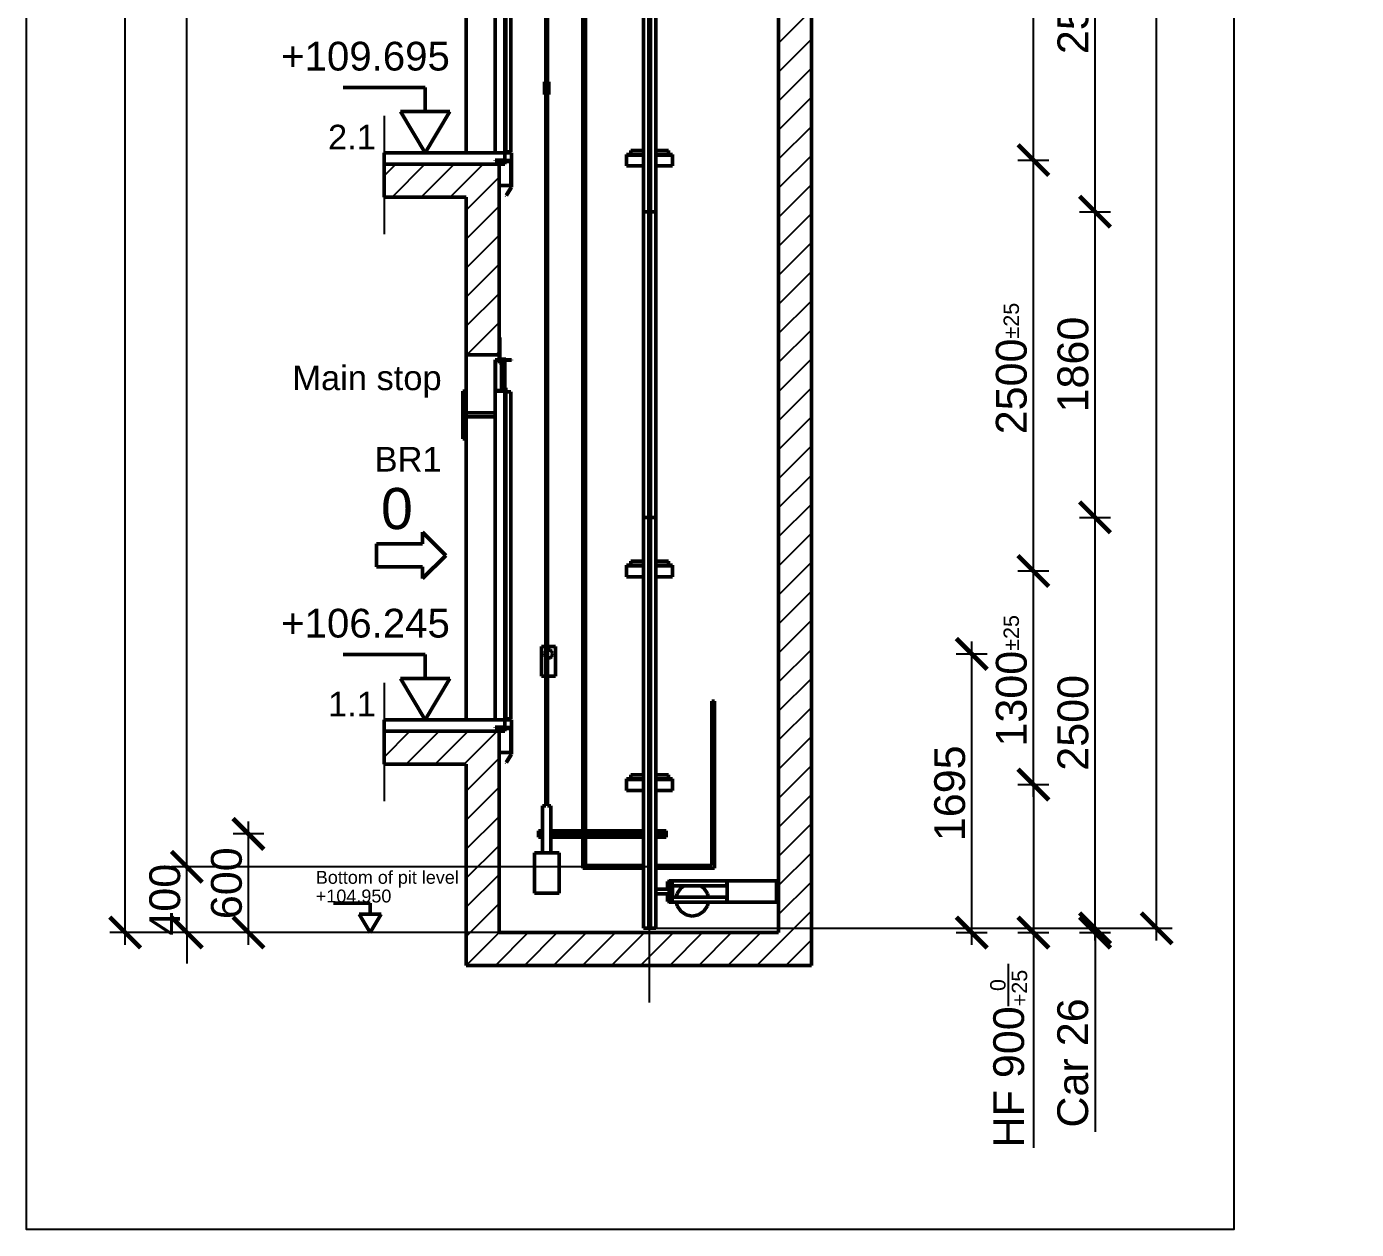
# Model space of a CAD drawing. Header units: millimetres. Extents: x -9546 to 173314, y -46180 to 27253.
# Drawn here: x 37882 to 45972, y -189 to 7129 of the extents above; entities that cross this region are included whole.
import ezdxf
from ezdxf.enums import TextEntityAlignment as Align

# ---------------------------------------------------------------- set-up
doc = ezdxf.new("R2010")
doc.units = ezdxf.units.MM
doc.linetypes.add('AM_ISO08W050', pattern=[18, 12, -1.5, 3, -1.5])
for name, color, linetype, lineweight in [('AM_0', 7, 'Continuous', 50), ('AM_5', 3, 'Continuous', 25), ('AM_8', 1, 'Continuous', 25), ('LDCar-AM_0', 7, 'Continuous', 50), ('LDCar-AM_4', 3, 'Continuous', 25), ('LDCarFrame-AM_0', 7, 'Continuous', 50), ('LDDoorFixingPoints-AM_0', 7, 'Continuous', 50), ('LDElectricalComponents-AM_0', 7, 'Continuous', 50), ('LDGuides-AM_0', 7, 'Continuous', 50), ('LDHallButton-AM_0', 7, 'Continuous', 50), ('LDRailBrackets-AM_0', 7, 'Continuous', 50), ('LDShaft-AM_0', 7, 'Continuous', 50), ('LDShaft-AM_4', 3, 'Continuous', 25), ('LDShaft-AM_5', 3, 'Continuous', 25), ('LDShaft-AM_7', 4, 'AM_ISO08W050', 25)]:
    doc.layers.add(name, color=color, linetype=linetype, lineweight=lineweight)
doc.layers.add('AM_VIEWS', color=1, linetype='Continuous', lineweight=25, plot=False)
doc.styles.add('LD', font='ARIALUNI.ttf')
doc.dimstyles.new('LIFT', dxfattribs={"dimtxt": 2.5, "dimasz": 2.5, "dimexe": 1.25, "dimexo": 0, "dimgap": 0.5, "dimtad": 1, "dimdec": 0, "dimzin": 1, "dimdsep": 46, "dimtxsty": 'LD', "dimblk": 'ARCHTICK', "dimcen": 0, "dimdle": 1, "dimclrd": 3, "dimclre": 3, "dimclrt": 4, "dimadec": 0, "dimazin": 0, "dimtp": 0.1, "dimtm": 0.1, "dimtfac": 0.71, "dimtdec": 0, "dimtix": 1, "dimtmove": 0, "dimatfit": 3, "dimfxl": 1, "dimtolj": 1, "dimarcsym": 0})

# ---------------------------------------------------------------- blocks, each defined once
blk = doc.blocks.new('LD_20260611094835_0000033D')
at = {"layer": 'AM_8'}
for p, q in [((1700, 5412.3), (1900, 5612.3)), ((1700, 5235.5), (1900, 5435.5)), ((1700, 5058.8), (1900, 5258.8)), ((1700, 4882), (1900, 5082)), ((1700, 4705.2), (1900, 4905.2)), ((1700, 4528.4), (1900, 4728.4)), ((-700, 4603.3), (-628.3, 4675)), ((-651.5, 4475), (-451.5, 4675)), ((-474.7, 4475), (-274.7, 4675)), ((-298, 4475), (-98, 4675)), ((-200, 4396.2), (0, 4596.2)), ((1700, 4351.7), (1900, 4551.7)), ((-200, 4219.4), (0, 4419.4)), ((1700, 4174.9), (1900, 4374.9)), ((-200, 4042.6), (0, 4242.6)), ((1700, 3998.1), (1900, 4198.1)), ((-200, 3865.9), (0, 4065.9)), ((1700, 3821.3), (1900, 4021.3)), ((-200, 3689.1), (0, 3889.1)), ((1700, 3644.5), (1900, 3844.5)), ((-197.3, 3515), (0, 3712.3)), ((1700, 3467.8), (1900, 3667.8)), ((-20.5, 3515), (0, 3535.5)), ((1700, 3291), (1900, 3491)), ((1700, 3114.2), (1900, 3314.2)), ((1700, 2937.4), (1900, 3137.4)), ((1700, 2760.7), (1900, 2960.7)), ((1700, 2583.9), (1900, 2783.9)), ((1700, 2407.1), (1900, 2607.1)), ((1700, 2230.3), (1900, 2430.3)), ((1700, 2053.6), (1900, 2253.6)), ((1700, 1876.8), (1900, 2076.8)), ((1700, 1700), (1900, 1900)), ((1700, 1523.2), (1900, 1723.2)), ((1700, 1346.4), (1900, 1546.4)), ((1700, 1169.7), (1900, 1369.7)), ((-700, 1067.8), (-542.8, 1225)), ((-566, 1025), (-366, 1225)), ((-389.2, 1025), (-189.2, 1225)), ((-212.4, 1025), (-12.4, 1225)), ((1700, 992.9), (1900, 1192.9)), ((-200, 860.7), (0, 1060.7)), ((1700, 816.1), (1900, 1016.1)), ((-200, 683.9), (0, 883.9)), ((1700, 639.3), (1900, 839.3)), ((-200, 507.1), (0, 707.1)), ((1700, 462.6), (1900, 662.6)), ((-200, 330.3), (0, 530.3)), ((1700, 285.8), (1900, 485.8)), ((-200, 153.6), (0, 353.6)), ((1700, 109), (1900, 309)), ((-200, -23.2), (0, 176.8)), ((1567.8, -200), (1900, 132.2)), ((-200, -200), (0, 0)), ((-23.2, -200), (176.8, 0)), ((153.6, -200), (353.6, 0)), ((330.3, -200), (530.3, 0)), ((507.1, -200), (707.1, 0)), ((683.9, -200), (883.9, 0)), ((860.7, -200), (1060.7, 0)), ((1037.4, -200), (1237.4, 0)), ((1214.2, -200), (1414.2, 0)), ((1391, -200), (1591, 0)), ((1744.5, -200), (1900, -44.5))]:
    blk.add_line(p, q, dxfattribs=at)
blk = doc.blocks.new('LD_20260611094835_0000033E')
at = {"layer": 'LDShaft-AM_0'}
for p, q in [((1900, 0), (1900, 24391)), ((1700, 24191), (1700, 0)), ((-200, 6587.5), (-200, 4745)), ((-200, 4675), (-700, 4675)), ((-700, 4675), (-700, 4475)), ((-80, 4675), (-200, 4675)), ((0, 4675), (-80, 4675)), ((0, 3515), (0, 4675)), ((-700, 4475), (-200, 4475)), ((-200, 4475), (-200, 3515)), ((-200, 3515), (-200, 3162.5)), ((-200, 3515), (-80, 3515)), ((-80, 3515), (0, 3515)), ((0, 3485), (0, 3515)), ((-200, 3162.5), (-200, 3137.5)), ((-200, 3162.5), (-25, 3162.5)), ((-200, 3137.5), (-200, 1295)), ((-25, 3137.5), (-200, 3137.5)), ((-200, 1225), (-700, 1225)), ((-700, 1225), (-700, 1025)), ((-80, 1225), (-200, 1225)), ((0, 1225), (-80, 1225)), ((0, 0), (0, 1225)), ((-700, 1025), (-200, 1025)), ((-200, 1025), (-200, -200)), ((1700, 0), (0, 0)), ((1900, -200), (1900, 0)), ((-200, -200), (-80, -200)), ((-80, -200), (0, -200)), ((0, -200), (1900, -200))]:
    blk.add_line(p, q, dxfattribs=at)
blk = doc.blocks.new('LD_20260611094835_00000343')
at = {"layer": 'AM_0'}
for p, q in [((-16, 45), (-41.8, 45)), ((-41.8, 45), (-41.8, -135)), ((-23.1, 9.6), (-25, 0)), ((-25, 0), (-23.1, -9.6)), ((-17.7, 17.7), (-23.1, 9.6)), ((-16, 18.8), (-17.7, 17.7)), ((41.8, 45), (-6, 45)), ((0, 25), (-6, 23.8)), ((9.6, 23.1), (0, 25)), ((17.7, 17.7), (9.6, 23.1)), ((23.1, 9.6), (17.7, 17.7)), ((25, 0), (23.1, 9.6)), ((23.1, -9.6), (25, 0)), ((41.8, -135), (41.8, 45)), ((-23.1, -9.6), (-17.7, -17.7)), ((-17.7, -17.7), (-16, -18.8)), ((-6, -23.8), (0, -25)), ((0, -25), (9.6, -23.1)), ((9.6, -23.1), (17.7, -17.7)), ((17.7, -17.7), (23.1, -9.6)), ((-41.8, -135), (-16, -135)), ((-6, -135), (41.8, -135))]:
    blk.add_line(p, q, dxfattribs=at)
blk = doc.blocks.new('LD_20260611094835_00000346')
at = {"layer": 'LDShaft-AM_4'}
blk.add_line((-700, 225), (-700, -495), dxfattribs=at)
blk = doc.blocks.new('LD_ENTRY_L')
for p, q in [((0, 0), (-140.6, 140.6)), ((-140.6, 70.3), (-140.6, 140.6)), ((-421.5, -70.3), (-421.5, 70.3)), ((-140.6, 70.3), (-421.5, 70.3)), ((0, 0), (-140.6, -140.6)), ((-140.6, -70.3), (-421.5, -70.3)), ((-140.6, -140.6), (-140.6, -70.3))]:
    blk.add_line(p, q)
blk = doc.blocks.new('LD_20260611094835_00000348')
at = {"layer": 'LDCar-AM_0'}
blk.add_blockref('LD_ENTRY_L', (0, 0), dxfattribs=at)
at = {"layer": 'LDCar-AM_0', "style": 'LD'}
blk.add_text('0', height=250, dxfattribs=at).set_placement((-200, 160), align=Align.RIGHT)
blk = doc.blocks.new('LD_ENTRY_FLOOR_L')
for p, q in [((-150, 250), (0, 0)), ((0, 0), (150, 250))]:
    blk.add_line(p, q)
at = {"layer": 'AM_0'}
for p, q in [((0, 397.7), (-500, 397.7)), ((0, 250), (0, 397.7)), ((150, 250), (-150, 250))]:
    blk.add_line(p, q, dxfattribs=at)
blk = doc.blocks.new('LD_20260611094835_00000349')
at = {"layer": 'LDCar-AM_0'}
blk.add_blockref('LD_ENTRY_FLOOR_L', (0, 0), dxfattribs=at)
at = {"layer": 'LDCar-AM_0', "style": 'LD'}
blk.add_text('+106.245', height=175, dxfattribs=at).set_placement((150, 500), align=Align.RIGHT)
blk = doc.blocks.new('LD_20260611094835_0000034A')
at = {"layer": 'LDShaft-AM_0'}
for p, q in [((-200, 0), (-700, 0)), ((-700, 0), (-700, -70)), ((-80, 0), (-200, 0)), ((0, 0), (-80, 0)), ((35, 0), (0, 0)), ((35, -70), (35, 0)), ((-700, -70), (-200, -70)), ((-200, -70), (-80, -70)), ((-80, -70), (0, -70)), ((0, -70), (35, -70))]:
    blk.add_line(p, q, dxfattribs=at)
blk = doc.blocks.new('LD_20260611094835_0000034B')
at = {"layer": 'LDShaft-AM_0'}
for p, q in [((35, 0), (0, 0)), ((0, 0), (0, -1)), ((35, -1), (35, 0)), ((0, -1), (35, -1)), ((0, -22.5), (0, -151)), ((71, -1), (35, -1)), ((71, -5), (35, -5)), ((35, -5), (71, -5)), ((71, -5), (71, -1)), ((71, -151), (71, -5)), ((0, -151), (71, -151))]:
    blk.add_line(p, q, dxfattribs=at)
blk = doc.blocks.new('LD_20260611094835_0000034C')
at = {"layer": 'LDCar-AM_0'}
for p, q in [((0, 2190), (0, 2000)), ((30, 2190), (0, 2190)), ((3, 2003), (3, 2187)), ((3, 2187), (27, 2187)), ((27, 2187), (27, 2170)), ((40, 2190), (30, 2190)), ((30, 2170), (30, 2190)), ((40, 2190), (40, 2010)), ((100, 2190), (40, 2190)), ((43, 2010), (43, 2187)), ((43, 2187), (100, 2187)), ((60, 2003), (60, 2187)), ((100, 2187), (100, 2190)), ((27, 2170), (30, 2170)), ((0, 2000), (0, 0)), ((0, 2000), (66.5, 2000)), ((63.5, 2003), (3, 2003)), ((40, 2010), (43, 2010)), ((60, 0), (60, 2000)), ((66.5, 2020), (63.5, 2020)), ((63.5, 2020), (63.5, 2003)), ((66.5, 2000), (66.5, 2020)), ((66.5, 1995), (66.5, 5)), ((95, 1995), (66.5, 1995)), ((95, 5), (95, 1995)), ((0, 0), (60, 0)), ((100, 0), (60, 0)), ((60, 0), (60, -44.5)), ((66.5, 5), (95, 5)), ((100, -47.5), (100, 0)), ((60, -44.5), (0, -44.5)), ((0, -44.5), (0, -47.5)), ((0, -47.5), (60, -47.5)), ((60, -47.5), (97, -47.5)), ((97, -47.5), (97, -210)), ((100, -210), (100, -47.5)), ((97.2, -210.2), (67.2, -259.2)), ((69.8, -260.8), (99.8, -211.8)), ((97, -210), (100, -210)), ((99.8, -211.8), (97.2, -210.2)), ((67.2, -259.2), (69.8, -260.8))]:
    blk.add_line(p, q, dxfattribs=at)
blk = doc.blocks.new('LD_20260611094835_0000034E')
at = {"layer": 'LDDoorFixingPoints-AM_0'}
for p, q in [((5, 35), (1, 35)), ((1, 35), (1, -100)), ((5, 35), (1, 35)), ((1, 35), (1, -100)), ((5, -96), (5, 35)), ((5, -96), (5, 35)), ((1, -100), (41, -100)), ((1, -100), (41, -100)), ((41, -96), (5, -96)), ((41, -96), (5, -96)), ((41, -100), (41, -96)), ((41, -100), (41, -96))]:
    blk.add_line(p, q, dxfattribs=at)
blk = doc.blocks.new('LD_20260611094835_0000034F')
at = {"layer": 'LDHallButton-AM_0'}
for p, q in [((-21, 290), (-21, 0)), ((-18, 290), (-21, 290)), ((-5, 290), (-18, 290)), ((-5, 0), (-5, 290)), ((-5, 285), (-5, 5)), ((0, 285), (-5, 285)), ((0, 5), (0, 285)), ((-21, 0), (-18, 0)), ((-18, 0), (-5, 0)), ((-5, 5), (0, 5))]:
    blk.add_line(p, q, dxfattribs=at)
blk = doc.blocks.new('LD_20260611094835_00000350')
at = {"layer": 'LDShaft-AM_4'}
blk.add_line((-700, 225), (-700, -495), dxfattribs=at)
blk = doc.blocks.new('LD_20260611094835_00000352')
at = {"layer": 'LDCar-AM_0'}
blk.add_blockref('LD_ENTRY_FLOOR_L', (0, 0), dxfattribs=at)
at = {"layer": 'LDCar-AM_0', "style": 'LD'}
blk.add_text('+109.695', height=175, dxfattribs=at).set_placement((150, 500), align=Align.RIGHT)
blk = doc.blocks.new('LD_20260611094835_00000354')
at = {"layer": 'LDShaft-AM_0'}
for p, q in [((-200, 0), (-700, 0)), ((-700, 0), (-700, -70)), ((-80, 0), (-200, 0)), ((0, 0), (-80, 0)), ((35, 0), (0, 0)), ((35, -70), (35, 0)), ((-700, -70), (-200, -70)), ((-200, -70), (-80, -70)), ((-80, -70), (0, -70)), ((0, -70), (35, -70))]:
    blk.add_line(p, q, dxfattribs=at)
blk = doc.blocks.new('LD_20260611094835_00000355')
at = {"layer": 'LDShaft-AM_0'}
for p, q in [((35, 0), (0, 0)), ((0, 0), (0, -1)), ((35, -1), (35, 0)), ((0, -1), (35, -1)), ((0, -22.5), (0, -151)), ((71, -1), (35, -1)), ((71, -5), (35, -5)), ((35, -5), (71, -5)), ((71, -5), (71, -1)), ((71, -151), (71, -5)), ((0, -151), (71, -151))]:
    blk.add_line(p, q, dxfattribs=at)
blk = doc.blocks.new('LD_20260611094835_00000357')
at = {"layer": 'LDCar-AM_0'}
for p, q in [((0, 2190), (0, 2000)), ((30, 2190), (0, 2190)), ((3, 2003), (3, 2187)), ((3, 2187), (27, 2187)), ((27, 2187), (27, 2170)), ((40, 2190), (30, 2190)), ((30, 2170), (30, 2190)), ((40, 2190), (40, 2010)), ((100, 2190), (40, 2190)), ((43, 2010), (43, 2187)), ((43, 2187), (100, 2187)), ((60, 2003), (60, 2187)), ((100, 2187), (100, 2190)), ((27, 2170), (30, 2170)), ((0, 2000), (0, 0)), ((0, 2000), (66.5, 2000)), ((63.5, 2003), (3, 2003)), ((40, 2010), (43, 2010)), ((60, 0), (60, 2000)), ((66.5, 2020), (63.5, 2020)), ((63.5, 2020), (63.5, 2003)), ((66.5, 2000), (66.5, 2020)), ((66.5, 1995), (66.5, 5)), ((95, 1995), (66.5, 1995)), ((95, 5), (95, 1995)), ((0, 0), (60, 0)), ((100, 0), (60, 0)), ((60, 0), (60, -44.5)), ((66.5, 5), (95, 5)), ((100, -47.5), (100, 0)), ((60, -44.5), (0, -44.5)), ((0, -44.5), (0, -47.5)), ((0, -47.5), (60, -47.5)), ((60, -47.5), (97, -47.5)), ((97, -47.5), (97, -210)), ((100, -210), (100, -47.5)), ((97.2, -210.2), (67.2, -259.2)), ((69.8, -260.8), (99.8, -211.8)), ((97, -210), (100, -210)), ((99.8, -211.8), (97.2, -210.2)), ((67.2, -259.2), (69.8, -260.8))]:
    blk.add_line(p, q, dxfattribs=at)
blk = doc.blocks.new('LD_20260611094835_00000389')
at = {"layer": 'AM_0'}
for p, q in [((-631, 22296), (-631, 171)), ((-621, 171), (-621, 22296)), ((-631, 4576), (-639.25, 4576)), ((-639.25, 4576), (-639.25, 4500)), ((-612.75, 4576), (-621, 4576)), ((-612.75, 4500), (-612.75, 4576)), ((-639.25, 4500), (-631, 4500)), ((-621, 4500), (-612.75, 4500)), ((-631, 171), (-651, 171)), ((-651, 171), (-651, -115)), ((-601, 171), (-621, 171)), ((-601, -115), (-601, 171)), ((-676, 20), (-676, 10)), ((-651, 20), (-676, 20)), ((-676, 10), (-676, -10)), ((-676, 10), (-651, 10)), ((-37.5, 20), (-601, 20)), ((-601, 10), (-37.5, 10)), ((100, 20), (37.5, 20)), ((37.5, 10), (100, 10)), ((100, 10), (100, 20)), ((100, -10), (100, 10)), ((-676, -10), (-676, -20)), ((-651, -10), (-676, -10)), ((-676, -20), (-651, -20)), ((-37.5, -10), (-601, -10)), ((-601, -20), (-37.5, -20)), ((100, -10), (37.5, -10)), ((37.5, -20), (100, -20)), ((100, -20), (100, -10)), ((-551, -115), (-701, -115)), ((-701, -115), (-701, -360)), ((-651, -115), (-601, -115)), ((-551, -360), (-551, -115)), ((-701, -360), (-551, -360))]:
    blk.add_line(p, q, dxfattribs=at)
blk = doc.blocks.new('LD_20260611094835_0000038A')
at = {"layer": 'AM_0'}
for p, q in [((82.3, 0.5), (82.3, 0)), ((100, 0.5), (82.3, 0.5)), ((100, 0), (100, 0.5)), ((117.7, 0.5), (100, 0.5)), ((100, 0.5), (100, 0)), ((117.7, 0), (117.7, 0.5)), ((707.3, 0.5), (707.3, 0)), ((725, 0.5), (707.3, 0.5)), ((725, 0), (725, 0.5)), ((742.7, 0.5), (725, 0.5)), ((725, 0.5), (725, 0)), ((742.7, 0), (742.7, 0.5))]:
    blk.add_line(p, q, dxfattribs=at)
blk = doc.blocks.new('LD_20260611094835_0000038B')
at = {"layer": 'LDShaft-AM_7'}
blk.add_line((0, -20061), (0, 4980), dxfattribs=at)
blk = doc.blocks.new('LD_20260611094835_0000038D')
at = {"layer": 'LDElectricalComponents-AM_0'}
for p, q in [((-400, 22854), (-400, 220)), ((-384, 220), (-384, 22854)), ((384, 1008), (384, 8)), ((400, 1008), (384, 1008)), ((400, 8), (400, 1008)), ((-400, 180), (-400, 8)), ((-384, 8), (-384, 180)), ((-400, 8), (-400, -8)), ((-31.5, 8), (-384, 8)), ((384, 8), (43.5, 8)), ((400, -8), (400, 8)), ((-400, -8), (-31.5, -8)), ((43.5, -8), (400, -8))]:
    blk.add_line(p, q, dxfattribs=at)
blk = doc.blocks.new('LD_20260611094835_00000391')
at = {"layer": 'LDRailBrackets-AM_0'}
for p, q in [((-37.5, 35), (-140, 35)), ((-140, 35), (-140, 31)), ((-37.5, 31), (-140, 31)), ((-140, 31), (-140, -35)), ((-140, 31), (-37.5, 31)), ((-115, 59), (-115, 35)), ((-37.5, 59), (-115, 59)), ((-115, 35), (-37.5, 35)), ((115, 59), (37.5, 59)), ((140, 35), (37.5, 35)), ((37.5, 35), (115, 35)), ((140, 31), (37.5, 31)), ((37.5, 31), (140, 31)), ((115, 35), (115, 59)), ((140, 31), (140, 35)), ((140, -35), (140, 31)), ((-140, -35), (-37.5, -35)), ((37.5, -35), (140, -35))]:
    blk.add_line(p, q, dxfattribs=at)
blk = doc.blocks.new('LD_20260611094835_00000394')
at = {"layer": 'LDRailBrackets-AM_0'}
for p, q in [((-37.5, 35), (-140, 35)), ((-140, 35), (-140, 31)), ((-37.5, 31), (-140, 31)), ((-140, 31), (-140, -35)), ((-140, 31), (-37.5, 31)), ((-115, 59), (-115, 35)), ((-37.5, 59), (-115, 59)), ((-115, 35), (-37.5, 35)), ((115, 59), (37.5, 59)), ((140, 35), (37.5, 35)), ((37.5, 35), (115, 35)), ((140, 31), (37.5, 31)), ((37.5, 31), (140, 31)), ((115, 35), (115, 59)), ((140, 31), (140, 35)), ((140, -35), (140, 31)), ((-140, -35), (-37.5, -35)), ((37.5, -35), (140, -35))]:
    blk.add_line(p, q, dxfattribs=at)
blk = doc.blocks.new('LD_20260611094835_00000396')
at = {"layer": 'LDRailBrackets-AM_0'}
for p, q in [((-37.5, 35), (-140, 35)), ((-140, 35), (-140, 31)), ((-37.5, 31), (-140, 31)), ((-140, 31), (-140, -35)), ((-140, 31), (-37.5, 31)), ((-115, 59), (-115, 35)), ((-37.5, 59), (-115, 59)), ((-115, 35), (-37.5, 35)), ((115, 59), (37.5, 59)), ((37.5, 35), (115, 35)), ((140, 35), (37.5, 35)), ((140, 31), (37.5, 31)), ((37.5, 31), (140, 31)), ((115, 35), (115, 59)), ((140, 31), (140, 35)), ((140, -35), (140, 31)), ((-140, -35), (-37.5, -35)), ((37.5, -35), (140, -35))]:
    blk.add_line(p, q, dxfattribs=at)
blk = doc.blocks.new('LD_20260611094835_0000039E')
at = {"layer": 'LDCarFrame-AM_0'}
for p, q in [((-140, 110), (-150, 110)), ((-150, 110), (-150, 65)), ((-123, 115), (-140, 115)), ((-140, 115), (-140, -15)), ((-123, -15), (-123, 115)), ((-120, 115), (-123, 115)), ((-123, 115), (-123, -15)), ((210, 115), (-120, 115)), ((-120, 85), (210, 85)), ((-120, 15), (-120, 85)), ((-49.3, 85), (-70.7, 70.7)), ((70.7, 70.7), (49.3, 85)), ((210, 85), (210, 115)), ((512, 115), (212, 115)), ((212, 115), (212, -15)), ((512, -15), (512, 115)), ((-150, 65), (-222.5, 65)), ((-222.5, 35), (-150, 35)), ((-150, 35), (-150, -10)), ((210, 15), (-120, 15)), ((-92.4, 38.3), (-97, 15)), ((-70.7, 70.7), (-92.4, 38.3)), ((92.4, 38.3), (70.7, 70.7)), ((97, 15), (92.4, 38.3)), ((210, -15), (210, 15)), ((-150, -10), (-140, -10)), ((-140, -15), (-123, -15)), ((-123, -15), (-120, -15)), ((-120, -15), (210, -15)), ((-97, -15), (-92.4, -38.3)), ((-92.4, -38.3), (-70.7, -70.7)), ((-70.7, -70.7), (-38.3, -92.4)), ((38.3, -92.4), (70.7, -70.7)), ((70.7, -70.7), (92.4, -38.3)), ((92.4, -38.3), (97, -15)), ((212, -15), (512, -15)), ((-38.3, -92.4), (0, -100)), ((0, -100), (38.3, -92.4))]:
    blk.add_line(p, q, dxfattribs=at)
blk = doc.blocks.new('LD_20260611094835_000003A3')
at = {"layer": 'LDGuides-AM_0'}
for p, q in [((-5, 1250), (-37.5, 1250)), ((-37.5, 1250), (-37.5, -1250)), ((5, 1250), (-5, 1250)), ((-5, 1250), (-5, -1250)), ((-5, -1250), (-5, 1250)), ((5, -1250), (5, 1250)), ((37.5, 1250), (5, 1250)), ((5, 1250), (5, -1250)), ((37.5, -1250), (37.5, 1250)), ((-37.5, -1250), (-5, -1250)), ((-5, -1250), (5, -1250)), ((5, -1250), (37.5, -1250))]:
    blk.add_line(p, q, dxfattribs=at)
blk = doc.blocks.new('LD_20260611094835_000003A7')
at = {"layer": 'LDGuides-AM_0'}
for p, q in [((-5, 1250), (-37.5, 1250)), ((-37.5, 1250), (-37.5, -1250)), ((5, 1250), (-5, 1250)), ((-5, 1250), (-5, -1250)), ((-5, -1250), (-5, 1250)), ((5, -1250), (5, 1250)), ((37.5, 1250), (5, 1250)), ((5, 1250), (5, -1250)), ((37.5, -1250), (37.5, 1250)), ((-37.5, -1250), (-5, -1250)), ((-5, -1250), (5, -1250)), ((5, -1250), (37.5, -1250))]:
    blk.add_line(p, q, dxfattribs=at)
blk = doc.blocks.new('LD_20260611094835_000003AD')
at = {"layer": 'LDGuides-AM_0'}
for p, q in [((-5, 930), (-37.5, 930)), ((-37.5, 930), (-37.5, -930)), ((5, 930), (-5, 930)), ((-5, 930), (-5, -930)), ((-5, -930), (-5, 930)), ((5, -930), (5, 930)), ((37.5, 930), (5, 930)), ((5, 930), (5, -930)), ((37.5, -930), (37.5, 930)), ((-37.5, -930), (-5, -930)), ((-5, -930), (5, -930)), ((5, -930), (37.5, -930))]:
    blk.add_line(p, q, dxfattribs=at)
blk = doc.blocks.new('_ArchTick')
at = {"color": 0, "linetype": 'ByBlock', "const_width": 0.15}
blk.add_lwpolyline([(-0.5, -0.5), (0.5, 0.5)], dxfattribs=at)
blk = doc.blocks.new('*D2744')
at = {"layer": 'Defpoints', "color": 0, "transparency": 16777216}
for p in [(38857.2, 24162.9), (38950.9, 24162.9), (41666.2, 2016.9)]:
    blk.add_point(p, dxfattribs=at)
at = {"layer": 'LDShaft-AM_5', "color": 3, "lineweight": -2, "transparency": 16777216}
for p, q in [((38857.2, 1941.9), (38857.2, 24237.9)), ((38950.9, 24162.9), (38763.4, 24162.9)), ((41666.2, 2016.9), (38763.4, 2016.9))]:
    blk.add_line(p, q, dxfattribs=at)
at = {"layer": 'LDShaft-AM_5', "color": 3, "lineweight": -2, "transparency": 16777216, "xscale": 187.5, "yscale": 187.5, "zscale": 187.5}
for p, rotation in [((38857.2, 24162.9), 90), ((38857.2, 2016.9), 270)]:
    blk.add_blockref('_ArchTick', p, dxfattribs=dict(at, rotation=rotation))
at = {"layer": 'LDShaft-AM_5', "color": 4, "transparency": 16777216, "insert": (38723.9, 13089.9), "char_height": 187.5, "attachment_point": 5, "rotation": 90, "style": 'LD'}
blk.add_mtext('\\A1;22146', dxfattribs=at)
blk = doc.blocks.new('*D2746')
at = {"layer": 'Defpoints', "color": 0, "transparency": 16777216}
for p in [(44288.4, 8502.9), (44382.2, 8502.9), (44288.4, 6002.9)]:
    blk.add_point(p, dxfattribs=at)
at = {"layer": 'LDShaft-AM_5', "color": 3, "lineweight": -2, "transparency": 16777216}
for p, q in [((44382.2, 5927.9), (44382.2, 8577.9)), ((44288.4, 8502.9), (44475.9, 8502.9)), ((44288.4, 6002.9), (44475.9, 6002.9))]:
    blk.add_line(p, q, dxfattribs=at)
at = {"layer": 'LDShaft-AM_5', "color": 3, "lineweight": -2, "transparency": 16777216, "xscale": 187.5, "yscale": 187.5, "zscale": 187.5}
for p, rotation in [((44382.2, 8502.9), 90), ((44382.2, 6002.9), 270)]:
    blk.add_blockref('_ArchTick', p, dxfattribs=dict(at, rotation=rotation))
at = {"layer": 'LDShaft-AM_5', "color": 4, "transparency": 16777216, "insert": (44248.9, 7252.9), "char_height": 187.5, "attachment_point": 5, "rotation": 90, "style": 'LD'}
blk.add_mtext('\\A1;2500', dxfattribs=at)
blk = doc.blocks.new('*D2747')
at = {"layer": 'Defpoints', "color": 0, "transparency": 16777216}
for p in [(44288.4, 6002.9), (44382.2, 6002.9), (44288.4, 4142.9)]:
    blk.add_point(p, dxfattribs=at)
at = {"layer": 'LDShaft-AM_5', "color": 3, "lineweight": -2, "transparency": 16777216}
for p, q in [((44382.2, 4067.9), (44382.2, 6077.9)), ((44288.4, 6002.9), (44475.9, 6002.9)), ((44288.4, 4142.9), (44475.9, 4142.9))]:
    blk.add_line(p, q, dxfattribs=at)
at = {"layer": 'LDShaft-AM_5', "color": 3, "lineweight": -2, "transparency": 16777216, "xscale": 187.5, "yscale": 187.5, "zscale": 187.5}
for p, rotation in [((44382.2, 6002.9), 90), ((44382.2, 4142.9), 270)]:
    blk.add_blockref('_ArchTick', p, dxfattribs=dict(at, rotation=rotation))
at = {"layer": 'LDShaft-AM_5', "color": 4, "transparency": 16777216, "insert": (44248.9, 5072.9), "char_height": 187.5, "attachment_point": 5, "rotation": 90, "style": 'LD'}
blk.add_mtext('\\A1;1860', dxfattribs=at)
blk = doc.blocks.new('*D2751')
at = {"layer": 'AM_5', "color": 3, "lineweight": -2, "transparency": 16777216}
for p, q in [((44757.2, 1567.9), (44757.2, 24637.9)), ((41672.2, 24562.9), (44850.9, 24562.9)), ((41672.2, 1642.9), (44850.9, 1642.9))]:
    blk.add_line(p, q, dxfattribs=at)
at = {"layer": 'Defpoints', "color": 0, "transparency": 16777216}
for p in [(41672.2, 24562.9), (44757.2, 24562.9), (41672.2, 1642.9)]:
    blk.add_point(p, dxfattribs=at)
at = {"layer": 'AM_5', "color": 3, "lineweight": -2, "transparency": 16777216, "xscale": 187.5, "yscale": 187.5, "zscale": 187.5}
for p, rotation in [((44757.2, 24562.9), 90), ((44757.2, 1642.9), 270)]:
    blk.add_blockref('_ArchTick', p, dxfattribs=dict(at, rotation=rotation))
at = {"layer": 'AM_5', "color": 4, "transparency": 16777216, "insert": (44596.8, 13102.9), "char_height": 187.5, "attachment_point": 5, "rotation": 90, "style": 'LD'}
blk.add_mtext('\\A1;Car Guide rail track length (T75-3/B 75/62/10) = 22920', dxfattribs=at)
blk = doc.blocks.new('*D2754')
at = {"layer": 'Defpoints', "color": 0, "transparency": 16777216}
for p in [(38857.2, 2016.9), (38950.9, 2016.9), (41666.2, 1616.9)]:
    blk.add_point(p, dxfattribs=at)
at = {"layer": 'LDShaft-AM_5', "color": 3, "lineweight": -2, "transparency": 16777216}
for p, q in [((38857.2, 2016.9), (38857.2, 2204.4)), ((38950.9, 2016.9), (38763.4, 2016.9)), ((38857.2, 1616.9), (38857.2, 2016.9)), ((41666.2, 1616.9), (38763.4, 1616.9)), ((38857.2, 1616.9), (38857.2, 1429.4))]:
    blk.add_line(p, q, dxfattribs=at)
at = {"layer": 'LDShaft-AM_5', "color": 3, "lineweight": -2, "transparency": 16777216, "xscale": 187.5, "yscale": 187.5, "zscale": 187.5}
for p, rotation in [((38857.2, 2016.9), 270), ((38857.2, 1616.9), 90)]:
    blk.add_blockref('_ArchTick', p, dxfattribs=dict(at, rotation=rotation))
at = {"layer": 'LDShaft-AM_5', "color": 4, "transparency": 16777216, "insert": (38723.9, 1816.9), "char_height": 187.5, "attachment_point": 5, "rotation": 90, "style": 'LD'}
blk.add_mtext('\\A1;400', dxfattribs=at)
blk = doc.blocks.new('_NONE')
blk = doc.blocks.new('*D2756')
at = {"layer": 'Defpoints', "color": 0, "transparency": 16777216}
for p in [(44288.4, 4142.9), (44382.2, 4142.9), (44288.4, 1642.9)]:
    blk.add_point(p, dxfattribs=at)
at = {"layer": 'LDShaft-AM_5', "color": 3, "lineweight": -2, "transparency": 16777216}
for p, q in [((44382.2, 1567.9), (44382.2, 4217.9)), ((44288.4, 4142.9), (44475.9, 4142.9)), ((44288.4, 1642.9), (44475.9, 1642.9))]:
    blk.add_line(p, q, dxfattribs=at)
at = {"layer": 'LDShaft-AM_5', "color": 3, "lineweight": -2, "transparency": 16777216, "xscale": 187.5, "yscale": 187.5, "zscale": 187.5}
for p, rotation in [((44382.2, 4142.9), 90), ((44382.2, 1642.9), 270)]:
    blk.add_blockref('_ArchTick', p, dxfattribs=dict(at, rotation=rotation))
at = {"layer": 'LDShaft-AM_5', "color": 4, "transparency": 16777216, "insert": (44248.9, 2892.9), "char_height": 187.5, "attachment_point": 5, "rotation": 90, "style": 'LD'}
blk.add_mtext('\\A1;2500', dxfattribs=at)
blk = doc.blocks.new('*D2759')
at = {"layer": 'Defpoints', "color": 0, "transparency": 16777216}
for p in [(44288.4, 1642.9), (44382.2, 1642.9), (44288.4, 1616.9)]:
    blk.add_point(p, dxfattribs=at)
at = {"layer": 'LDShaft-AM_5', "color": 3, "lineweight": -2, "transparency": 16777216}
for p, q in [((44382.2, 1642.9), (44382.2, 1830.4)), ((44288.4, 1642.9), (44475.9, 1642.9)), ((44382.2, 1642.9), (44382.2, 1616.9)), ((44288.4, 1616.9), (44475.9, 1616.9)), ((44382.2, 1616.9), (44382.2, 405))]:
    blk.add_line(p, q, dxfattribs=at)
at = {"layer": 'LDShaft-AM_5', "color": 3, "lineweight": -2, "transparency": 16777216, "xscale": 187.5, "yscale": 187.5, "zscale": 187.5}
for p, rotation in [((44382.2, 1642.9), 270), ((44382.2, 1616.9), 90)]:
    blk.add_blockref('_ArchTick', p, dxfattribs=dict(at, rotation=rotation))
at = {"layer": 'LDShaft-AM_5', "color": 4, "transparency": 16777216, "insert": (44247.7, 823.5), "char_height": 187.5, "attachment_point": 5, "rotation": 90, "style": 'LD'}
blk.add_mtext('\\A1;Car 26', dxfattribs=at)
blk = doc.blocks.new('*D2763')
at = {"layer": 'Defpoints', "color": 0, "transparency": 16777216}
for p in [(43913.4, 2516.9), (44007.2, 2516.9), (43913.4, 1616.9)]:
    blk.add_point(p, dxfattribs=at)
at = {"layer": 'LDShaft-AM_5', "color": 3, "lineweight": -2, "transparency": 16777216}
for p, q in [((43913.4, 2516.9), (44100.9, 2516.9)), ((44007.2, 2516.9), (44007.2, 1541.9)), ((43913.4, 1616.9), (44100.9, 1616.9)), ((44007.2, 1616.9), (44007.2, 306.8))]:
    blk.add_line(p, q, dxfattribs=at)
at = {"layer": 'LDShaft-AM_5', "color": 3, "lineweight": -2, "transparency": 16777216, "xscale": 187.5, "yscale": 187.5, "zscale": 187.5}
for p, rotation in [((44007.2, 2516.9), 90), ((44007.2, 1616.9), 270)]:
    blk.add_blockref('_ArchTick', p, dxfattribs=dict(at, rotation=rotation))
at = {"layer": 'LDShaft-AM_5', "color": 4, "transparency": 16777216, "insert": (43856.7, 868.1), "char_height": 187.5, "attachment_point": 5, "rotation": 90, "style": 'LD'}
blk.add_mtext('\\A1;HF 900\\H0.5x;\\S0/+25 ', dxfattribs=at)
blk = doc.blocks.new('*D2764')
at = {"layer": 'Defpoints', "color": 0, "transparency": 16777216}
for p in [(43913.4, 8816.9), (44007.2, 8816.9), (43913.4, 6316.9)]:
    blk.add_point(p, dxfattribs=at)
at = {"layer": 'LDShaft-AM_5', "color": 3, "lineweight": -2, "transparency": 16777216}
for p, q in [((44007.2, 6241.9), (44007.2, 8891.9)), ((43913.4, 8816.9), (44100.9, 8816.9)), ((43913.4, 6316.9), (44100.9, 6316.9))]:
    blk.add_line(p, q, dxfattribs=at)
at = {"layer": 'LDShaft-AM_5', "color": 3, "lineweight": -2, "transparency": 16777216, "xscale": 187.5, "yscale": 187.5, "zscale": 187.5}
for p, rotation in [((44007.2, 8816.9), 90), ((44007.2, 6316.9), 270)]:
    blk.add_blockref('_ArchTick', p, dxfattribs=dict(at, rotation=rotation))
at = {"layer": 'LDShaft-AM_5', "color": 4, "transparency": 16777216, "insert": (43873.9, 7566.9), "char_height": 187.5, "attachment_point": 5, "rotation": 90, "style": 'LD'}
blk.add_mtext('\\A1;2500', dxfattribs=at)
blk = doc.blocks.new('*D2767')
at = {"layer": 'Defpoints', "color": 0, "transparency": 16777216}
for p in [(43913.4, 3816.9), (44007.2, 3816.9), (43913.4, 2516.9)]:
    blk.add_point(p, dxfattribs=at)
at = {"layer": 'LDShaft-AM_5', "color": 3, "lineweight": -2, "transparency": 16777216}
for p, q in [((44007.2, 2441.9), (44007.2, 3891.9)), ((43913.4, 3816.9), (44100.9, 3816.9)), ((43913.4, 2516.9), (44100.9, 2516.9))]:
    blk.add_line(p, q, dxfattribs=at)
at = {"layer": 'LDShaft-AM_5', "color": 3, "lineweight": -2, "transparency": 16777216, "xscale": 187.5, "yscale": 187.5, "zscale": 187.5}
for p, rotation in [((44007.2, 3816.9), 90), ((44007.2, 2516.9), 270)]:
    blk.add_blockref('_ArchTick', p, dxfattribs=dict(at, rotation=rotation))
at = {"layer": 'LDShaft-AM_5', "color": 4, "transparency": 16777216, "insert": (43873.9, 3166.9), "char_height": 187.5, "attachment_point": 5, "rotation": 90, "style": 'LD'}
blk.add_mtext('\\A1;1300\\H0.5x;\\S±25 ', dxfattribs=at)
blk = doc.blocks.new('*D2769')
at = {"layer": 'Defpoints', "color": 0, "transparency": 16777216}
for p in [(43913.4, 6316.9), (44007.2, 6316.9), (43913.4, 3816.9)]:
    blk.add_point(p, dxfattribs=at)
at = {"layer": 'LDShaft-AM_5', "color": 3, "lineweight": -2, "transparency": 16777216}
for p, q in [((44007.2, 3741.9), (44007.2, 6391.9)), ((43913.4, 6316.9), (44100.9, 6316.9)), ((43913.4, 3816.9), (44100.9, 3816.9))]:
    blk.add_line(p, q, dxfattribs=at)
at = {"layer": 'LDShaft-AM_5', "color": 3, "lineweight": -2, "transparency": 16777216, "xscale": 187.5, "yscale": 187.5, "zscale": 187.5}
for p, rotation in [((44007.2, 6316.9), 90), ((44007.2, 3816.9), 270)]:
    blk.add_blockref('_ArchTick', p, dxfattribs=dict(at, rotation=rotation))
at = {"layer": 'LDShaft-AM_5', "color": 4, "transparency": 16777216, "insert": (43873.9, 5066.9), "char_height": 187.5, "attachment_point": 5, "rotation": 90, "style": 'LD'}
blk.add_mtext('\\A1;2500\\H0.5x;\\S±25 ', dxfattribs=at)
blk = doc.blocks.new('*D2770')
at = {"layer": 'Defpoints', "color": 0, "transparency": 16777216}
for p in [(39232.2, 2216.9), (39325.9, 2216.9), (39325.9, 1616.9)]:
    blk.add_point(p, dxfattribs=at)
at = {"layer": 'LDShaft-AM_5', "color": 3, "lineweight": -2, "transparency": 16777216}
for p, q in [((39232.2, 1541.9), (39232.2, 2291.9)), ((39325.9, 2216.9), (39138.4, 2216.9)), ((39325.9, 1616.9), (39138.4, 1616.9))]:
    blk.add_line(p, q, dxfattribs=at)
at = {"layer": 'LDShaft-AM_5', "color": 3, "lineweight": -2, "transparency": 16777216, "xscale": 187.5, "yscale": 187.5, "zscale": 187.5}
for p, rotation in [((39232.2, 2216.9), 90), ((39232.2, 1616.9), 270)]:
    blk.add_blockref('_ArchTick', p, dxfattribs=dict(at, rotation=rotation))
at = {"layer": 'LDShaft-AM_5', "color": 4, "transparency": 16777216, "insert": (39098.9, 1916.9), "char_height": 187.5, "attachment_point": 5, "rotation": 90, "style": 'LD'}
blk.add_mtext('\\A1;600', dxfattribs=at)
blk = doc.blocks.new('*D2772')
at = {"layer": 'Defpoints', "color": 0, "transparency": 16777216}
for p in [(43538.4, 3311.9), (43632.2, 3311.9), (43538.4, 1616.9)]:
    blk.add_point(p, dxfattribs=at)
at = {"layer": 'LDShaft-AM_5', "color": 3, "lineweight": -2, "transparency": 16777216}
for p, q in [((43632.2, 1541.9), (43632.2, 3386.9)), ((43538.4, 3311.9), (43725.9, 3311.9)), ((43538.4, 1616.9), (43725.9, 1616.9))]:
    blk.add_line(p, q, dxfattribs=at)
at = {"layer": 'LDShaft-AM_5', "color": 3, "lineweight": -2, "transparency": 16777216, "xscale": 187.5, "yscale": 187.5, "zscale": 187.5}
for p, rotation in [((43632.2, 3311.9), 90), ((43632.2, 1616.9), 270)]:
    blk.add_blockref('_ArchTick', p, dxfattribs=dict(at, rotation=rotation))
at = {"layer": 'LDShaft-AM_5', "color": 4, "transparency": 16777216, "insert": (43498.9, 2464.4), "char_height": 187.5, "attachment_point": 5, "rotation": 90, "style": 'LD'}
blk.add_mtext('\\A1;1695', dxfattribs=at)
blk = doc.blocks.new('*D2774')
at = {"layer": 'AM_5', "color": 3, "lineweight": -2, "transparency": 16777216}
for p, q in [((40757.2, 25807.9), (38388.4, 25807.9)), ((38482.2, 1541.9), (38482.2, 25882.9)), ((40757.2, 1616.9), (38388.4, 1616.9))]:
    blk.add_line(p, q, dxfattribs=at)
at = {"layer": 'Defpoints', "color": 0, "transparency": 16777216}
for p in [(38482.2, 25807.9), (40757.2, 25807.9), (40757.2, 1616.9)]:
    blk.add_point(p, dxfattribs=at)
at = {"layer": 'AM_5', "color": 3, "lineweight": -2, "transparency": 16777216, "xscale": 187.5, "yscale": 187.5, "zscale": 187.5}
for p, rotation in [((38482.2, 25807.9), 90), ((38482.2, 1616.9), 270)]:
    blk.add_blockref('_ArchTick', p, dxfattribs=dict(at, rotation=rotation))
at = {"layer": 'AM_5', "color": 4, "transparency": 16777216, "insert": (38347.7, 13712.4), "char_height": 187.5, "attachment_point": 5, "rotation": 90, "style": 'LD'}
blk.add_mtext('\\A1;HS= 24191', dxfattribs=at)
blk = doc.blocks.new('LD_20260611094835_000003B7')
at = {"layer": 'LDCar-AM_4'}
for p, q in [((-700, 4970), (-700, 4250)), ((-700, 1520), (-700, 800))]:
    blk.add_line(p, q, dxfattribs=at)

msp = doc.modelspace()

# ---------------------------------------------------------------- linework, layer by layer
at = {"layer": 'AM_VIEWS'}
msp.add_lwpolyline([(37882.2, 27132.9), (45225.9, 27132.9), (45225.9, -189.2), (37882.2, -189.2)], close=True, dxfattribs=at)

# ---------------------------------------------------------------- block references
for name, p in [('LD_20260611094835_0000038B', (41672.2, 21252.9)), ('LD_20260611094835_0000033D', (40757.2, 1616.9)), ('LD_20260611094835_0000033E', (40757.2, 1616.9)), ('LD_20260611094835_0000038D', (41666.2, 2016.9)), ('LD_20260611094835_00000389', (41672.2, 2216.9)), ('LD_20260611094835_000003B7', (40757.2, 1616.9)), ('LD_20260611094835_00000357', (40732.2, 6361.9)), ('LD_20260611094835_000003A3', (41672.2, 7252.9)), ('LD_20260611094835_00000352', (40307.2, 6361.9)), ('LD_20260611094835_00000350', (40757.2, 6361.9)), ('LD_20260611094835_00000354', (40757.2, 6361.9)), ('LD_20260611094835_00000355', (40757.2, 6314.4)), ('LD_20260611094835_00000396', (41672.2, 6316.9)), ('LD_20260611094835_000003AD', (41672.2, 5072.9)), ('LD_20260611094835_0000034E', (40757.2, 5201.9)), ('LD_20260611094835_0000034C', (40732.2, 2911.9)), ('LD_20260611094835_0000034F', (40557.2, 4621.9)), ('LD_20260611094835_00000348', (40432.2, 3911.9)), ('LD_20260611094835_000003A7', (41672.2, 2892.9)), ('LD_20260611094835_00000394', (41672.2, 3816.9)), ('LD_20260611094835_00000349', (40307.2, 2911.9)), ('LD_20260611094835_00000343', (41057.2, 3311.9)), ('LD_20260611094835_00000346', (40757.2, 2911.9)), ('LD_20260611094835_0000034A', (40757.2, 2911.9)), ('LD_20260611094835_0000034B', (40757.2, 2864.4)), ('LD_20260611094835_00000391', (41672.2, 2516.9)), ('LD_20260611094835_0000039E', (41932.2, 1816.9)), ('LD_20260611094835_0000038A', (40757.2, 1616.9))]:
    msp.add_blockref(name, p)
at = {"layer": 'LDCar-AM_0', "xscale": 0.4477729554972459, "yscale": 0.4477729554972459, "zscale": 0.4477729554972459}
msp.add_blockref('LD_ENTRY_FLOOR_L', (39972.3, 1616.9), dxfattribs=at)

# ---------------------------------------------------------------- texts
at = {"layer": 'LDCar-AM_0', "style": 'LD'}
for s, p in [('Bottom of pit level', (39641.8, 1890.2)), ('+104.950', (39641.8, 1776.7))]:
    msp.add_text(s, height=78.36, dxfattribs=at).set_placement(p, align=Align.BOTTOM_LEFT)
at = {"layer": 'LDShaft-AM_0', "char_height": 150, "attachment_point": 9, "style": 'LD'}
for s, insert in [('\\fArial Unicode MS|b0|i0;\\l\\C256;2.1', (40007.2, 6381.9)), ('\\fArial Unicode MS|b0|i0;\\l\\C256;Main stop', (40407.2, 4871.9)), ('\\fArial Unicode MS|b0|i0;\\l\\C256;BR1', (40407.2, 4421.9)), ('\\fArial Unicode MS|b0|i0;\\l\\C256;1.1', (40007.2, 2931.9))]:
    msp.add_mtext(s, dxfattribs=dict(at, insert=insert))

# ---------------------------------------------------------------- dimensions: what is measured, and where the dimension line sits
at = {"layer": 'AM_5'}
for base, p1, p2, text, picture, middle in [((38482.2, 25807.9), (40757.2, 1616.9), (40757.2, 25807.9), 'HS= <>', '*D2774', (38347.7, 13712.4)), ((44757.2, 24562.9), (41672.2, 1642.9), (41672.2, 24562.9), 'Car Guide rail track length (T75-3/B 75/62/10) = <>', '*D2751', (44596.8, 13102.9))]:
    dim = msp.add_linear_dim(base=base, p1=p1, p2=p2, angle=90, text=text, dimstyle='LIFT', override={"dimscale": 75, "dimtxt": 2.5, "dimtix": 1}, dxfattribs=at)
    dim.commit()
    dim.dimension.update_dxf_attribs({"geometry": picture, "text_midpoint": middle})
at = {"layer": 'LDShaft-AM_5'}
for base, p1, p2, override, picture, middle in [((38857.2, 24162.9), (41666.2, 2016.9), (38950.9, 24162.9), {"dimscale": 75, "dimtxt": 2.5, "dimtix": 1}, '*D2744', (38723.9, 13089.9)), ((44007.2, 8816.9), (43913.4, 6316.9), (43913.4, 8816.9), {"dimscale": 75, "dimtxt": 2.5, "dimtix": 1}, '*D2764', (43873.9, 7566.9)), ((44382.2, 8502.9), (44288.4, 6002.9), (44288.4, 8502.9), {"dimscale": 75, "dimtxt": 2.5, "dimtix": 1}, '*D2746', (44248.9, 7252.9)), ((44382.2, 6002.9), (44288.4, 4142.9), (44288.4, 6002.9), {"dimscale": 75, "dimtxt": 2.5, "dimtix": 1}, '*D2747', (44248.9, 5072.9)), ((44382.2, 4142.9), (44288.4, 1642.9), (44288.4, 4142.9), {"dimscale": 75, "dimtxt": 2.5, "dimtix": 1}, '*D2756', (44248.9, 2892.9)), ((43632.2, 3311.9), (43538.4, 1616.9), (43538.4, 3311.9), {"dimscale": 75, "dimtxt": 2.5, "dimtix": 1}, '*D2772', (43498.9, 2464.4)), ((39232.2, 2216.9), (39325.9, 1616.9), (39325.9, 2216.9), {"dimscale": 75, "dimtxt": 2.5, "dimtix": 1}, '*D2770', (39098.9, 1916.9)), ((38857.2, 2016.9), (41666.2, 1616.9), (38950.9, 2016.9), {"dimscale": 75, "dimtxt": 2.5, "dimblk2": 'NONE', "dimtix": 1}, '*D2754', (38723.9, 1816.9))]:
    dim = msp.add_linear_dim(base=base, p1=p1, p2=p2, angle=90, dimstyle='LIFT', override=override, dxfattribs=at)
    dim.commit()
    dim.dimension.update_dxf_attribs({"geometry": picture, "text_midpoint": middle})
for base, p1, p2, text, override, picture, middle in [((44007.2, 6316.9), (43913.4, 3816.9), (43913.4, 6316.9), '<>\\H0.5x;\\S±25 ', {"dimscale": 75, "dimtxt": 2.5, "dimtix": 1}, '*D2769', (43873.9, 5066.9)), ((44007.2, 3816.9), (43913.4, 2516.9), (43913.4, 3816.9), '<>\\H0.5x;\\S±25 ', {"dimscale": 75, "dimtxt": 2.5, "dimtix": 1}, '*D2767', (43873.9, 3166.9)), ((44007.2, 2516.9), (43913.4, 1616.9), (43913.4, 2516.9), 'HF <>\\H0.5x;\\S0/+25 ', {"dimscale": 75, "dimtxt": 2.5, "dimjust": 1, "dimtix": 0}, '*D2763', (43856.7, 868.1)), ((44382.2, 1642.9), (44288.4, 1616.9), (44288.4, 1642.9), 'Car <>', {"dimscale": 75, "dimtxt": 2.5, "dimjust": 1, "dimblk2": 'NONE', "dimtix": 0}, '*D2759', (44247.7, 823.5))]:
    dim = msp.add_linear_dim(base=base, p1=p1, p2=p2, angle=90, text=text, dimstyle='LIFT', override=override, dxfattribs=at)
    dim.commit()
    dim.dimension.update_dxf_attribs({"geometry": picture, "text_midpoint": middle})

doc.saveas('drawing.dxf')
